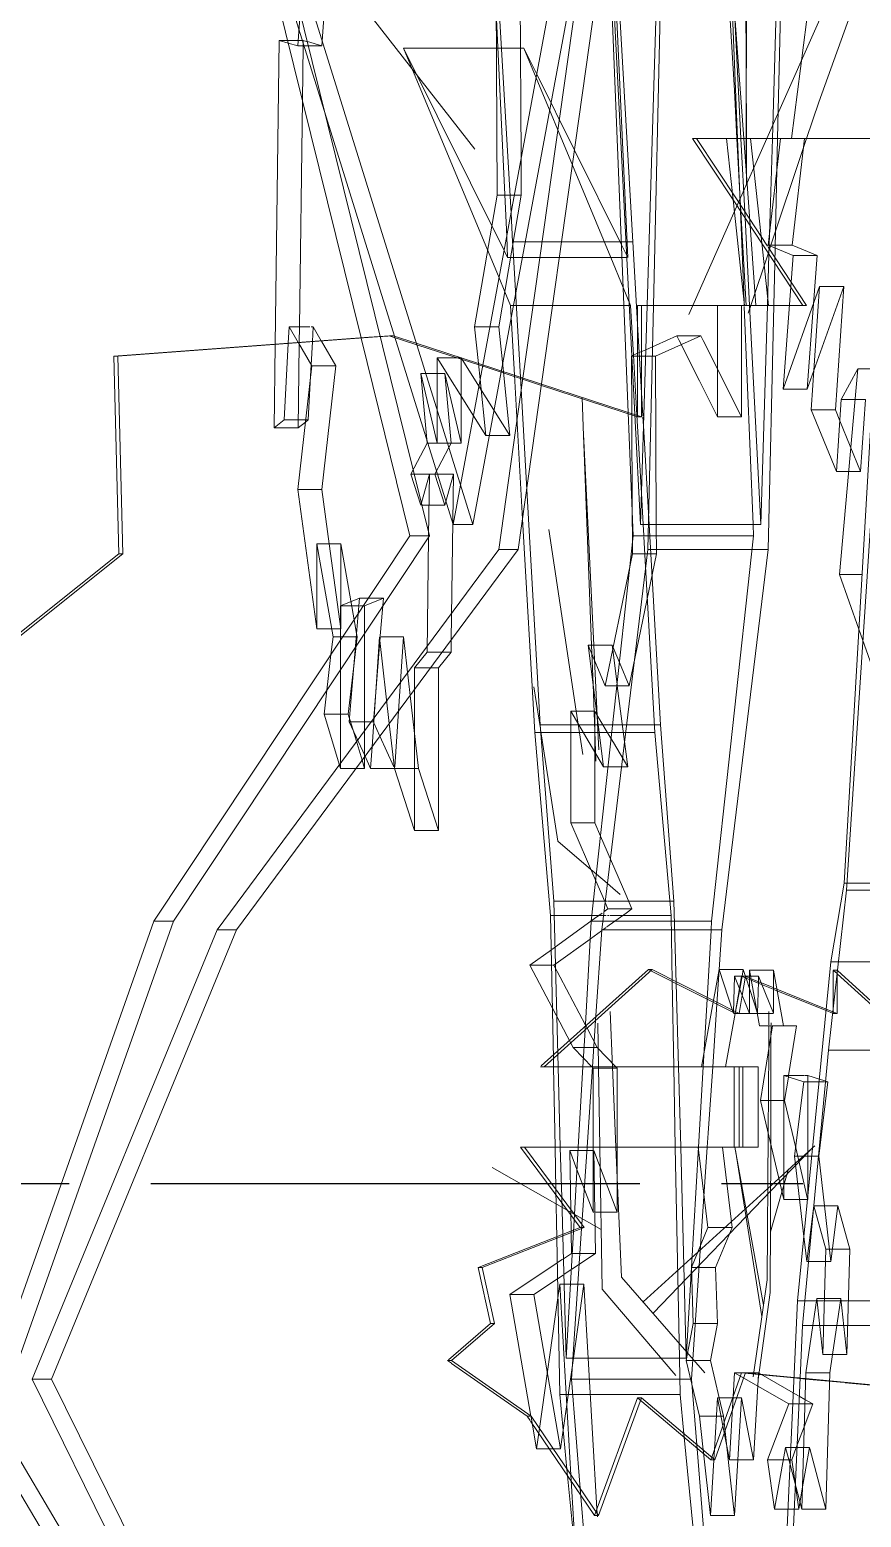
# Model space of a CAD drawing. Header units: millimetres. Extents: x -39027 to 364494, y -35256 to 94895.
# Drawn here: x 329174 to 329984, y 33604 to 35051 of the extents above; entities that cross this region are included whole.
import ezdxf

# ---------------------------------------------------------------- set-up
doc = ezdxf.new("R2010")
doc.units = ezdxf.units.MM
doc.header["$LTSCALE"] = 25
doc.linetypes.add('CENTER2', pattern=[28.575, 19.05, -3.175, 3.175, -3.175])
doc.layers.add('Grid-18', color=6, linetype='CENTER2')
doc.layers.add('L-PLNT', color=71, linetype='Continuous', lineweight=5)

# ---------------------------------------------------------------- blocks, each defined once
blk = doc.blocks.new('PLANTING_Coloured tree scaleable - 6 Meters-971505-RAMP SECTION')
at = {"layer": 'L-PLNT'}
for p, q in [((12436.1, 59014.3), (12237.3, 57941.2)), ((12281.5, 57917), (12436.1, 59014.3)), ((12247, 58096.4), (12392.5, 58881.6)), ((12396.6, 58868.6), (12286, 58083.7)), ((12427.4, 58831), (12406.9, 58154.4)), ((12413.1, 58154.4), (12428.8, 58831.2)), ((12528.9, 58317), (12543.6, 58801)), ((12545.2, 58801), (12534, 58317)), ((12715.4, 58748.4), (12523.6, 58317)), ((12716.8, 58746.9), (12574, 58352.3)), ((12502, 58681.8), (12503.6, 58317)), ((12503.8, 58681.8), (12503.5, 58317)), ((12261, 58261.6), (12258.6, 58661.1)), ((12282, 58661.1), (12284.2, 58297.2)), ((12128.4, 58122.8), (12002.2, 58633.5)), ((12002.2, 58633.5), (12161.1, 58124.5)), ((12237.3, 57941.2), (12021.2, 58633.5)), ((12021.2, 58633.5), (12194.9, 57930.3)), ((12494.9, 58317), (12482.1, 58633.5)), ((12482.1, 58633.5), (12498.3, 58317)), ((12481.6, 58583.3), (12501, 58317)), ((12388.3, 58201), (12371.8, 58557.6)), ((12372.8, 58564.9), (12393.1, 58216.3)), ((12547.5, 58317), (12578.9, 58563)), ((12239.1, 58306.3), (12049.4, 58549.3)), ((12394.9, 58048.1), (12369.6, 58542.6)), ((12480.8, 58549.5), (12491.9, 58363.6)), ((12368.9, 58537.2), (12388.6, 58050.2)), ((12256.1, 58525.4), (12270.2, 58221.5)), ((12274.4, 58244.1), (12258, 58525.4)), ((12090.4, 58411.6), (12097.2, 58509.2)), ((12071.3, 58473), (12066.7, 58407)), ((12048.5, 58412.3), (12044.7, 58116.7)), ((12057.5, 58409.7), (12048.5, 58412.3)), ((12048.5, 58412.3), (12056.8, 58412.3)), ((12056.8, 58412.3), (12067.1, 58412.3)), ((12067.1, 58412.3), (12072, 58412.3)), ((12071.9, 58407), (12072, 58412.3)), ((12072, 58412.3), (12075.3, 58411.3)), ((12076.1, 58411.1), (12090.1, 58407)), ((12090.1, 58407), (12090.4, 58411.6)), ((12066.7, 58407), (12057.5, 58409.7)), ((12066.7, 58407), (12090.1, 58407)), ((12071.2, 58354.1), (12071.9, 58407)), ((12267.7, 58207.9), (12169.7, 58404.8)), ((12169.7, 58404.8), (12262.7, 58181.1)), ((12169.7, 58404.8), (12261.7, 58404.8)), ((12261.7, 58404.8), (12283.6, 58404.8)), ((12283.6, 58404.8), (12286.8, 58404.8)), ((12298.8, 58376), (12286.8, 58404.8)), ((12286.8, 58404.8), (12299.5, 58379.4)), ((12334.2, 58290.9), (12298.8, 58376)), ((12299.5, 58379.4), (12336.2, 58305.5)), ((12068.4, 58133.4), (12071.2, 58354.1)), ((12491.9, 58363.6), (12494.4, 58317)), ((12574, 58352.3), (12562.2, 58317)), ((12490.7, 58257.1), (12451.2, 58317)), ((12451.2, 58317), (12490.7, 58317)), ((12455, 58317), (12451.2, 58317)), ((12494.5, 58317), (12455, 58317)), ((12455, 58317), (12494.5, 58257.1)), ((12494.5, 58317), (12484.2, 58317)), ((12484.2, 58317), (12490.7, 58257.1)), ((12484.2, 58317), (12507.6, 58317)), ((12490.7, 58317), (12560.3, 58317)), ((12494.4, 58317), (12498.3, 58245.5)), ((12536.9, 58317), (12494.5, 58317)), ((12560.3, 58317), (12494.5, 58317)), ((12497.8, 58246.3), (12494.9, 58317)), ((12523.6, 58317), (12495.2, 58253.1)), ((12498.3, 58317), (12502.3, 58239.5)), ((12501, 58317), (12506.2, 58245.7)), ((12503.5, 58317), (12503.5, 58282.7)), ((12503.6, 58317), (12503.8, 58272.4)), ((12517.9, 58221.5), (12507.6, 58317)), ((12507.6, 58317), (12517.9, 58317)), ((12517.9, 58317), (12560.3, 58317)), ((12524.7, 58213), (12536.9, 58317)), ((12525.8, 58213), (12528.9, 58317)), ((12534, 58317), (12531.2, 58195.6)), ((12536.9, 58317), (12560.3, 58317)), ((12560.3, 58317), (12548.1, 58213)), ((12562.2, 58317), (12559.3, 58308.1)), ((12560.3, 58317), (12627.8, 58317)), ((12627.8, 58317), (12560.3, 58317)), ((12284.2, 58297.2), (12284.4, 58261.6)), ((12336.2, 58305.5), (12382, 58213.5)), ((12559.3, 58308.1), (12527.5, 58213)), ((12371.6, 58201), (12334.2, 58290.9)), ((12239, 58133.4), (12261, 58261.6)), ((12261, 58261.6), (12277.6, 58261.6)), ((12284.4, 58261.6), (12262.5, 58133.4)), ((12277.6, 58261.6), (12284.4, 58261.6)), ((12490.7, 58257.1), (12501.8, 58154.4)), ((12558.4, 58154.4), (12490.7, 58257.1)), ((12495.2, 58253.1), (12492.6, 58247.3)), ((12494.5, 58257.1), (12524.3, 58211.9)), ((12276, 58216.3), (12274.4, 58244.1)), ((12492.6, 58247.3), (12451.3, 58154.4)), ((12501.4, 58158.2), (12497.8, 58246.3)), ((12498.3, 58245.5), (12503.3, 58154.4)), ((12502.3, 58239.5), (12506.6, 58154.4)), ((12506.2, 58245.7), (12512.9, 58154.4)), ((12271.1, 58201), (12267.7, 58207.9)), ((12270.2, 58221.5), (12271.1, 58201)), ((12276.2, 58213.3), (12276, 58216.3)), ((12283.5, 58084.5), (12276.2, 58213.3)), ((12276.7, 58216.3), (12323.7, 58216.3)), ((12323.7, 58216.3), (12381.9, 58216.3)), ((12381.9, 58216.3), (12393.1, 58216.3)), ((12382, 58213.5), (12388.3, 58201)), ((12393.1, 58216.3), (12397.7, 58136.2)), ((12525.2, 58154.4), (12517.9, 58221.5)), ((12549, 58202.9), (12524.7, 58213)), ((12524.7, 58213), (12548.1, 58213)), ((12524.9, 58211), (12562.2, 58154.4)), ((12525.5, 58204.8), (12525.8, 58212.5)), ((12527.1, 58211.9), (12525.5, 58207.1)), ((12548.1, 58213), (12572.4, 58202.9)), ((12271.1, 58201), (12274, 58201)), ((12274, 58201), (12321.5, 58201)), ((12321.5, 58201), (12382.5, 58201)), ((12383.7, 58171.8), (12371.6, 58201)), ((12382.5, 58201), (12387.1, 58201)), ((12525.3, 58206.6), (12507.9, 58154.4)), ((12524, 58154.4), (12525.5, 58204.2)), ((12531.2, 58195.6), (12530.3, 58154.4)), ((12539.3, 58072.8), (12549, 58202.9)), ((12549, 58202.9), (12572.4, 58202.9)), ((12572.4, 58202.9), (12568.9, 58156)), ((12262.7, 58181.1), (12268.3, 58167.6)), ((12268.3, 58167.6), (12273.8, 58154.4)), ((12390.9, 58154.4), (12383.7, 58171.8)), ((12574.9, 58172.9), (12539.3, 58072.8)), ((12562.7, 58072.8), (12598.4, 58172.9)), ((12566.8, 58052.8), (12574.9, 58172.9)), ((12574.9, 58172.9), (12598.4, 58172.9)), ((12598.4, 58172.9), (12590.3, 58052.8)), ((12273.8, 58154.4), (12277.7, 58086.4)), ((12273.8, 58154.4), (12315, 58154.4)), ((12315, 58154.4), (12384.4, 58154.4)), ((12384.4, 58154.4), (12390.9, 58154.4)), ((12393.7, 58106), (12390.9, 58154.4)), ((12397.7, 58047.2), (12397.7, 58154.4)), ((12397.7, 58154.4), (12490.7, 58154.4)), ((12401.5, 58154.4), (12397.7, 58154.4)), ((12406.9, 58154.4), (12400.4, 57941.2)), ((12494.5, 58154.4), (12401.5, 58154.4)), ((12401.5, 58154.4), (12401.5, 58046)), ((12407.7, 57917), (12413.1, 58154.4)), ((12451.3, 58154.4), (12447.4, 58145.7)), ((12494.5, 58154.4), (12475.4, 58154.4)), ((12475.4, 58154.4), (12475.4, 58046)), ((12475.4, 58154.4), (12498.8, 58154.4)), ((12490.7, 58154.4), (12558.4, 58154.4)), ((12501.8, 58154.4), (12494.5, 58154.4)), ((12562.2, 58154.4), (12494.5, 58154.4)), ((12498.8, 58046), (12498.8, 58154.4)), ((12498.8, 58154.4), (12517.9, 58154.4)), ((12501.5, 58154.4), (12501.4, 58158.2)), ((12510.1, 57941.2), (12501.5, 58153.5)), ((12501.8, 58154.4), (12525.2, 58154.4)), ((12507.9, 58154.4), (12505.3, 58146.7)), ((12506.6, 58154.4), (12517.5, 57941.2)), ((12517.5, 57941.2), (12524, 58154.4)), ((12517.9, 58154.4), (12525.2, 58154.4)), ((12530.3, 58154.4), (12524.8, 57917)), ((12562.2, 58154.4), (12558.4, 58154.4)), ((12568.9, 58156), (12562.7, 58072.8)), ((12397.7, 58136.2), (12399.3, 58108.5)), ((11887.7, 58105.1), (12135.8, 58123.4)), ((12139.6, 58123.4), (11891.5, 58105.1)), ((12057.5, 58117.6), (12058.3, 58133.4)), ((12058.3, 58133.4), (12067.1, 58118.3)), ((12058.3, 58133.4), (12078.6, 58133.4)), ((12068.2, 58118.4), (12068.4, 58133.4)), ((12079.7, 58133.4), (12081.7, 58133.4)), ((12081.7, 58133.4), (12081, 58119.4)), ((12089.6, 58120), (12081.7, 58133.4)), ((12162.9, 57983), (12128.4, 58122.6)), ((12135.8, 58123.4), (12156, 58124.9)), ((12159.8, 58124.9), (12139.6, 58123.4)), ((12159.8, 58124.9), (12156, 58124.9)), ((12156.7, 58124.6), (12182.6, 58116.2)), ((12182.2, 58117.6), (12159.8, 58124.9)), ((12161.1, 58124.5), (12218.2, 57941.2)), ((12242.7, 58097.8), (12239, 58133.4)), ((12239, 58133.4), (12253.9, 58133.4)), ((12253.9, 58133.4), (12262.5, 58133.4)), ((12262.5, 58133.4), (12267, 58089.9)), ((12435.8, 58124.9), (12405.6, 58111.3)), ((12415.2, 58105.1), (12459.2, 58124.9)), ((12438.1, 58120.3), (12435.8, 58124.9)), ((12435.8, 58124.9), (12459.2, 58124.9)), ((12459.2, 58124.9), (12461.5, 58120.3)), ((12630, 58128.4), (12598.9, 57592)), ((12044.7, 58116.4), (12043.7, 58035.4)), ((12053.4, 58043), (12057.4, 58117.3)), ((12067.1, 58035.4), (12068.1, 58116.6)), ((12067.3, 58118.1), (12080.3, 58095.7)), ((12068.1, 58116.6), (12068.2, 58118.1)), ((12081, 58119.1), (12079.8, 58096.7)), ((12103.7, 58095.7), (12089.7, 58119.7)), ((12257.8, 58092.9), (12182.2, 58117.6)), ((12182.6, 58116.2), (12254, 58092.9)), ((12397.7, 58107.8), (12392, 58105.2)), ((12405.6, 58111.3), (12397.7, 58107.8)), ((12399.3, 58108.5), (12402.8, 58046.9)), ((12457.9, 58080.9), (12438.1, 58120.3)), ((12461.5, 58120.3), (12475.4, 58092.6)), ((12601.1, 57585.5), (12635.8, 58112.6)), ((11892.6, 57912.6), (11887.7, 58105.1)), ((11891.5, 58105.1), (11887.7, 58105.1)), ((11891.5, 58105.1), (11896.4, 57912.6)), ((12080.3, 58095.7), (12066.9, 57975.1)), ((12079.8, 58096.7), (12079.1, 58085.4)), ((12080.3, 58095.7), (12103.7, 58095.7)), ((12090.3, 57975.1), (12103.7, 58095.7)), ((12202.4, 58052.9), (12202.4, 58103.3)), ((12202.4, 58103.3), (12237.9, 58047.1)), ((12202.4, 58103.3), (12225.8, 58103.3)), ((12225.3, 57979.4), (12247, 58096.4)), ((12243.2, 58075.8), (12225.8, 58103.3)), ((12225.8, 58103.3), (12225.8, 58066.2)), ((12244.4, 58082.2), (12242.7, 58097.8)), ((12254, 58092.9), (12304, 58076.6)), ((12304.2, 58077.8), (12257.8, 58092.9)), ((12391.8, 58105.1), (12392, 58049.1)), ((12392, 58105.1), (12397.7, 58105.1)), ((12397, 58047.5), (12393.7, 58106)), ((12397.7, 58105.1), (12405.4, 58105.1)), ((12405.4, 58105.1), (12415.2, 58105.1)), ((12415.9, 57941.2), (12415.2, 58105.1)), ((12475.4, 58092.6), (12481.7, 58080.1)), ((12594.4, 57892.6), (12612.2, 58092.8)), ((12612.2, 58092.8), (12596, 58062.8)), ((12612.2, 58092.8), (12627.9, 58092.8)), ((12079.1, 58085.4), (12076.9, 58043)), ((12192.6, 58020.4), (12186.5, 58088.2)), ((12186.5, 58088.2), (12202.4, 58020.4)), ((12186.5, 58088.2), (12191.4, 58088.2)), ((12191.4, 58088.2), (12210, 58088.2)), ((12225.8, 58020.4), (12210, 58088.2)), ((12210, 58088.2), (12216.1, 58020.4)), ((12250, 58027.9), (12244.4, 58082.2)), ((12286, 58083.7), (12262.5, 57917)), ((12267, 58089.9), (12273.4, 58027.9)), ((12277.7, 58086.4), (12285.7, 57946.4)), ((12289.7, 57975.3), (12283.5, 58084.5)), ((12401.5, 58046), (12304.2, 58077.8)), ((12475.4, 58046), (12457.9, 58080.9)), ((12481.7, 58080.1), (12498.8, 58046)), ((12225.8, 58066.2), (12225.8, 58020.4)), ((12273.4, 58027.9), (12243.2, 58075.8)), ((12304, 58076.6), (12397.7, 58046)), ((12343.7, 58064.8), (12344.8, 58036.7)), ((12539.3, 58072.8), (12562.7, 58072.8)), ((12596, 58062.8), (12591.2, 57992.7)), ((12596, 58062.8), (12619.5, 58062.8)), ((12614.6, 57992.7), (12619.5, 58062.8)), ((12202.4, 58020.4), (12202.4, 58052.9)), ((12388.6, 58050.2), (12393.5, 57930.3)), ((12392, 58049.1), (12392.4, 57955.8)), ((12591.2, 57992.7), (12566.8, 58052.8)), ((12566.8, 58052.8), (12590.3, 58052.8)), ((12590.3, 58052.8), (12594.6, 58042.1)), ((12043.7, 58035.4), (12053.4, 58043)), ((12043.7, 58035.4), (12067.1, 58035.4)), ((12053.4, 58043), (12074.4, 58043)), ((12074.2, 58040.9), (12067.1, 58035.4)), ((12076.9, 58043), (12074.2, 58040.9)), ((12074.4, 58043), (12076.9, 58043)), ((12237.9, 58047.1), (12250, 58027.9)), ((12344.8, 58036.7), (12352.8, 57823.8)), ((12400.4, 57941.2), (12394.9, 58048.1)), ((12401.3, 57971.7), (12397, 58047.5)), ((12397.7, 58046), (12397.7, 58047.2)), ((12401.5, 58046), (12397.7, 58046)), ((12402.8, 58046.1), (12403.3, 58037.2)), ((12403.3, 58037.2), (12408.8, 57941.2)), ((12475.4, 58046), (12498.8, 58046)), ((12594.6, 58042.1), (12614.6, 57992.7)), ((12176.8, 57990.2), (12192.6, 58020.4)), ((12192.6, 58020.4), (12202.4, 58020.4)), ((12202.4, 58020.4), (12212.5, 58020.4)), ((12202.4, 58020.4), (12212.5, 58020.4)), ((12212.5, 58020.4), (12225.8, 58020.4)), ((12212.5, 58020.4), (12216.1, 58020.4)), ((12216.1, 58020.4), (12213.8, 58016.2)), ((12250, 58027.9), (12273.4, 58027.9)), ((12345.1, 58029.1), (12354.9, 57823.8)), ((12213.8, 58016.2), (12200.2, 57990.2)), ((12591.2, 57992.7), (12614.6, 57992.7)), ((12175.9, 57930.3), (12163, 57982.7)), ((12186.5, 57960.1), (12176.8, 57990.2)), ((12176.8, 57990.2), (12195.1, 57990.2)), ((12195.1, 57990.2), (12186.5, 57960.1)), ((12194.2, 57930.3), (12195.1, 57990.2)), ((12195.1, 57990.2), (12200.2, 57990.2)), ((12195.1, 57990.2), (12218.5, 57990.2)), ((12200.2, 57990.2), (12210, 57960.1)), ((12210, 57960.1), (12218.5, 57990.2)), ((12218.5, 57990.2), (12216.2, 57828.9)), ((12218.2, 57941.2), (12225.3, 57979.4)), ((12066.9, 57975.1), (12085.2, 57839.5)), ((12066.9, 57975.1), (12090.3, 57975.1)), ((12097.4, 57922.4), (12090.3, 57975.1)), ((12302.8, 57746.2), (12289.7, 57975.3)), ((12403.1, 57941.2), (12401.3, 57971.7)), ((12187.6, 57960.1), (12210, 57960.1)), ((12392.4, 57955.8), (12392.6, 57922.2)), ((12229.7, 57941.2), (12218.2, 57941.2)), ((12237.3, 57941.2), (12229.7, 57941.2)), ((12285.7, 57946.4), (12297.5, 57738.9)), ((12338, 57759.6), (12311.1, 57936.4)), ((12400.4, 57941.2), (12447.3, 57941.2)), ((12403.7, 57930.5), (12403.1, 57941.2)), ((12408.8, 57941.2), (12419.9, 57746.2)), ((12416, 57912.6), (12415.9, 57941.2)), ((12447.3, 57941.2), (12517.5, 57941.2)), ((12510.6, 57930.3), (12510.1, 57941.2)), ((11926.7, 57555.3), (12175.9, 57930.3)), ((12194.9, 57930.3), (11945.7, 57555.3)), ((12085.2, 57839.5), (12085.2, 57922.4)), ((12085.2, 57922.4), (12101.1, 57831.9)), ((12085.2, 57922.4), (12108.6, 57922.4)), ((12108.6, 57839.5), (12097.4, 57922.4)), ((12121.6, 57848.5), (12108.6, 57922.4)), ((12108.6, 57922.4), (12108.6, 57862.2)), ((12187.3, 57930.3), (12175.9, 57930.3)), ((12194.9, 57930.3), (12187.3, 57930.3)), ((12192.6, 57816.9), (12194.2, 57928.9)), ((12393.5, 57930.3), (12352.6, 57555.3)), ((12392.6, 57922.2), (12392.6, 57912.6)), ((12393.5, 57930.3), (12403.7, 57930.3)), ((12403.7, 57930.3), (12440.3, 57930.3)), ((12414.6, 57738.9), (12403.8, 57929.2)), ((12440.3, 57930.3), (12510.6, 57930.3)), ((12469.7, 57555.3), (12510.6, 57930.3)), ((11732.8, 57785.3), (11892.6, 57912.6)), ((11896.4, 57912.6), (11735.4, 57784.3)), ((11896.4, 57912.6), (11892.6, 57912.6)), ((12262.5, 57917), (11988.1, 57546.7)), ((12007.1, 57546.7), (12281.5, 57917)), ((12273.9, 57917), (12262.5, 57917)), ((12281.5, 57917), (12273.9, 57917)), ((12362.7, 57546.8), (12407.7, 57917)), ((12389.6, 57784.3), (12416, 57912.6)), ((12392.6, 57912.6), (12390.3, 57901.5)), ((12392.6, 57912.6), (12416, 57912.6)), ((12407.7, 57917), (12454.5, 57917)), ((12454.5, 57917), (12524.8, 57917)), ((12524.8, 57917), (12479.8, 57546.7)), ((12390.3, 57901.5), (12366.2, 57784.3)), ((12613.2, 57839.3), (12594.4, 57892.6)), ((12594.4, 57892.6), (12616.3, 57892.6)), ((12108.4, 57862.1), (12126.7, 57869.6)), ((12108.4, 57828.7), (12108.4, 57862.1)), ((12108.4, 57862.1), (12126.1, 57862.1)), ((12108.6, 57862.1), (12108.6, 57839.5)), ((12126.7, 57869.6), (12125.5, 57854.4)), ((12126.7, 57869.6), (12135.6, 57869.6)), ((12127.2, 57862.1), (12130.6, 57862.1)), ((12130.6, 57862.1), (12131.8, 57862.1)), ((12150.1, 57869.6), (12131.8, 57862.1)), ((12131.8, 57862.1), (12131.8, 57716.6)), ((12135.6, 57869.6), (12150.1, 57869.6)), ((12147.1, 57832.7), (12150.1, 57869.6)), ((12125.5, 57854.4), (12116.9, 57749)), ((12123.9, 57835.2), (12121.6, 57848.5)), ((12085.2, 57839.5), (12099.7, 57839.5)), ((12101.1, 57831.9), (12099.1, 57814.8)), ((12099.7, 57839.5), (12108.4, 57839.5)), ((12101.1, 57831.9), (12110.5, 57831.9)), ((12110.5, 57831.9), (12123.6, 57831.9)), ((12121.6, 57806.2), (12124.5, 57831.9)), ((12124.5, 57831.9), (12123.9, 57835.2)), ((12139.1, 57724.8), (12146.2, 57831.9)), ((12146.7, 57831.9), (12169.7, 57831.9)), ((12146.7, 57827.7), (12147, 57831.2)), ((12169.7, 57831.9), (12164.8, 57759.5)), ((12176.2, 57774.9), (12169.7, 57831.9)), ((12633.3, 57782.5), (12613.2, 57839.3)), ((12108.4, 57703.8), (12108.4, 57828.7)), ((12140.4, 57749), (12146.7, 57827.7)), ((12146.3, 57831.1), (12155.9, 57747.5)), ((12180.4, 57801.8), (12192.6, 57816.9)), ((12192.6, 57816.9), (12207.3, 57816.9)), ((12216.1, 57816.9), (12203.8, 57801.8)), ((12207.3, 57816.9), (12216.1, 57816.9)), ((12216.2, 57828.9), (12216.1, 57816.9)), ((12366.2, 57784.3), (12349.4, 57823.8)), ((12349.4, 57823.8), (12364.6, 57705.3)), ((12349.4, 57823.8), (12372.8, 57823.8)), ((12352.8, 57823.8), (12354.3, 57785.9)), ((12354.9, 57823.8), (12358.2, 57755)), ((12373.4, 57819.3), (12372.8, 57823.8)), ((12372.8, 57823.8), (12373.9, 57821.4)), ((12377.7, 57785.8), (12373.4, 57819.3)), ((12373.9, 57821.4), (12380, 57806.9)), ((12099.1, 57814.8), (12092.5, 57756.6)), ((12115.9, 57756.6), (12121.6, 57806.2)), ((12380, 57806.9), (12389.6, 57784.3)), ((12180.4, 57780.6), (12180.4, 57801.8)), ((12180.4, 57801.8), (12196.1, 57801.8)), ((12196.1, 57801.8), (12203.8, 57801.8)), ((12203.8, 57801.8), (12203.8, 57643.5)), ((12184.3, 57703.8), (12176.2, 57774.9)), ((12180.4, 57643.5), (12180.4, 57780.6)), ((12303, 57742.6), (12296.7, 57783.2)), ((12354.3, 57785.9), (12356, 57739.7)), ((12366.2, 57784.3), (12377.6, 57784.3)), ((12377.6, 57784.3), (12389.6, 57784.3)), ((12377.9, 57784.3), (12377.7, 57785.8)), ((12388, 57705.3), (12377.9, 57784.3)), ((12164.8, 57759.5), (12161.2, 57705.5)), ((12350.6, 57729), (12332.6, 57759.6)), ((12332.6, 57759.6), (12332.6, 57651)), ((12332.6, 57759.6), (12356.1, 57759.6)), ((12344.3, 57717.5), (12338, 57759.6)), ((12356.1, 57651), (12356.1, 57759.6)), ((12356.1, 57759.6), (12358.1, 57756.1)), ((12092.5, 57756.6), (12108.4, 57703.8)), ((12092.5, 57756.6), (12115.9, 57756.6)), ((12117.2, 57752.3), (12115.9, 57756.6)), ((12116.9, 57749), (12132.3, 57715.6)), ((12116.9, 57749), (12140.4, 57749)), ((12120.6, 57741), (12117.2, 57752.3)), ((12146.7, 57735.1), (12140.7, 57748.3)), ((12155.9, 57747.5), (12160.9, 57703.8)), ((12316, 57574.6), (12302.8, 57746.2)), ((12302.8, 57746.2), (12359.4, 57746.2)), ((12358.1, 57756.1), (12371.9, 57732.6)), ((12358.2, 57755), (12359.2, 57734.3)), ((12359.4, 57746.2), (12373.4, 57746.2)), ((12373.4, 57746.2), (12419.9, 57746.2)), ((12419.9, 57746.2), (12433.1, 57574.6)), ((12129.4, 57711.8), (12120.6, 57741)), ((12160.3, 57705.5), (12146.7, 57735.1)), ((12297.5, 57738.9), (12313, 57560.7)), ((12297.5, 57738.9), (12303.2, 57738.9)), ((12320.1, 57632.9), (12303.2, 57741.6)), ((12303.4, 57738.9), (12344.3, 57738.9)), ((12344.8, 57738.9), (12360.3, 57738.9)), ((12356, 57739.7), (12357.1, 57710.8)), ((12359.2, 57734.3), (12359.8, 57722)), ((12360.3, 57738.9), (12368.2, 57738.9)), ((12369.2, 57738.9), (12372.6, 57738.9)), ((12371.9, 57732.6), (12374.1, 57729)), ((12372.6, 57738.9), (12414.6, 57738.9)), ((12430.2, 57560.7), (12414.6, 57738.9)), ((12131.8, 57716.6), (12131.8, 57715)), ((12132.3, 57715.6), (12137.7, 57703.8)), ((12137.7, 57703.8), (12139.1, 57724.8)), ((12364.6, 57705.3), (12350.6, 57729)), ((12374.1, 57729), (12388, 57705.3)), ((12108.4, 57703.8), (12123.5, 57703.8)), ((12123.5, 57703.8), (12131.8, 57703.8)), ((12131.8, 57703.8), (12129.4, 57711.8)), ((12131.8, 57715), (12131.8, 57703.8)), ((12137.7, 57703.8), (12160.9, 57703.8)), ((12160.9, 57703.8), (12180.4, 57643.5)), ((12160.9, 57703.8), (12184.3, 57703.8)), ((12203.8, 57643.5), (12184.3, 57703.8)), ((12364.6, 57705.3), (12368.9, 57705.3)), ((12368.9, 57705.3), (12388, 57705.3)), ((12180.4, 57643.5), (12203.8, 57643.5)), ((12332.6, 57651), (12356.9, 57594.5)), ((12332.6, 57651), (12356.1, 57651)), ((12361.6, 57638), (12356.1, 57651)), ((12352.1, 57605.6), (12320.1, 57632.9)), ((12386.1, 57581), (12361.6, 57638)), ((12357.6, 57600.9), (12352.1, 57605.6)), ((12367.9, 57592.1), (12357.6, 57600.9)), ((12356.9, 57594.5), (12362.7, 57581)), ((12373.6, 57587.3), (12368.2, 57591.9)), ((12380.7, 57581.2), (12373.6, 57587.3)), ((12583.5, 57429.5), (12601.1, 57585.5)), ((12598.9, 57592), (12585.9, 57515.5)), ((12598.9, 57592), (12645.8, 57592)), ((12601.1, 57585.5), (12647.9, 57585.5)), ((12320, 57425.4), (12316, 57574.6)), ((12316, 57574.6), (12354.7, 57574.6)), ((12354.7, 57574.6), (12364.9, 57574.6)), ((12362.7, 57581), (12368.6, 57567.1)), ((12366.1, 57574.6), (12368.4, 57574.6)), ((12369.1, 57574.6), (12433.1, 57574.6)), ((12392, 57567.1), (12386.1, 57581)), ((12433.1, 57574.6), (12435.3, 57494.4)), ((12313, 57560.7), (12315.7, 57421.5)), ((12313, 57560.7), (12353.2, 57560.7)), ((12363.1, 57563.1), (12352.6, 57555.5)), ((12353.2, 57560.7), (12359.9, 57560.7)), ((12359.9, 57560.7), (12363.8, 57560.7)), ((12364.4, 57560.7), (12367, 57560.7)), ((12368.6, 57567.1), (12364.8, 57564.3)), ((12367.8, 57549.5), (12386.6, 57563.1)), ((12368.3, 57560.7), (12370.1, 57560.7)), ((12368.6, 57567.1), (12392, 57567.1)), ((12371, 57560.7), (12430.2, 57560.7)), ((12386.6, 57563.1), (12392, 57567.1)), ((12431.4, 57496.4), (12430.2, 57560.7)), ((11789.5, 57166.5), (11926.7, 57555.3)), ((11945.7, 57555.3), (11795.5, 57129.8)), ((11988.1, 57546.7), (11808.1, 57109.6)), ((11827.1, 57109.6), (12007.1, 57546.7)), ((11938.1, 57555.3), (11926.7, 57555.3)), ((11945.7, 57555.3), (11938.1, 57555.3)), ((11999.5, 57546.7), (11988.1, 57546.7)), ((12007.1, 57546.7), (11999.5, 57546.7)), ((12352.1, 57555.1), (12314.2, 57527.7)), ((12352.6, 57554.7), (12346.5, 57449.2)), ((12351.8, 57538), (12362.6, 57545.8)), ((12352.6, 57555.3), (12363.4, 57555.3)), ((12356.7, 57458.4), (12362.7, 57546.7)), ((12362.8, 57546.7), (12409.5, 57546.7)), ((12363.7, 57555.3), (12399.4, 57555.3)), ((12363.9, 57546.7), (12367, 57548.9)), ((12399.4, 57555.3), (12469.7, 57555.3)), ((12409.5, 57546.7), (12479.8, 57546.7)), ((12465.3, 57479.2), (12469.2, 57546.2)), ((12469.2, 57546.7), (12469.7, 57555.3)), ((12479.8, 57546.7), (12474.9, 57474.3)), ((12313.7, 57527.3), (12292.8, 57512.2)), ((12316.2, 57512.2), (12351.6, 57537.8)), ((12585.9, 57515.5), (12553.4, 57185.6)), ((12585.9, 57515.5), (12632.7, 57515.5)), ((12292.8, 57512.2), (12314.8, 57470.4)), ((12292.8, 57512.2), (12314, 57512.2)), ((12408.2, 57508.1), (12303.9, 57414.3)), ((12306.8, 57413.5), (12412, 57508.1)), ((12314.7, 57512.2), (12316.2, 57512.2)), ((12346.8, 57454.1), (12316.2, 57512.2)), ((12410.6, 57506.9), (12408.2, 57508.1)), ((12412, 57508.1), (12408.2, 57508.1)), ((12491, 57466.2), (12410.6, 57506.9)), ((12412, 57508.1), (12496.6, 57465.3)), ((12471.3, 57476.2), (12477.1, 57508.1)), ((12477.1, 57508.1), (12490.7, 57466.4)), ((12477.1, 57508.1), (12500.6, 57508.1)), ((12491, 57466.2), (12492, 57501.5)), ((12492, 57501.5), (12494.5, 57495.3)), ((12492, 57501.5), (12500.1, 57501.5)), ((12498.8, 57501.5), (12496.8, 57489.5)), ((12499.4, 57501.5), (12497.1, 57488.9)), ((12502.4, 57500), (12498.8, 57501.5)), ((12500.1, 57501.5), (12498.8, 57501.5)), ((12500.6, 57508.1), (12499.4, 57501.7)), ((12499.5, 57482.9), (12502.6, 57501.5)), ((12500.1, 57501.5), (12502.6, 57501.5)), ((12502.6, 57501.5), (12500.1, 57501.5)), ((12502.4, 57502.4), (12500.6, 57508.1)), ((12508.4, 57497.6), (12502.4, 57500)), ((12502.6, 57501.5), (12506.7, 57501.5)), ((12502.6, 57501.5), (12508.1, 57499.2)), ((12503.3, 57499.6), (12502.7, 57501.4)), ((12514, 57466.6), (12503.3, 57499.6)), ((12506.7, 57465.3), (12506.7, 57507.5)), ((12506.7, 57507.5), (12516.4, 57453.2)), ((12506.7, 57507.5), (12530, 57507.5)), ((12507.7, 57501.5), (12515.4, 57501.5)), ((12508.1, 57499.2), (12529.7, 57490.5)), ((12515.4, 57501.5), (12515.3, 57496.3)), ((12517.9, 57495.2), (12515.4, 57501.5)), ((12539.8, 57453.2), (12530.1, 57507.5)), ((12530.1, 57507.5), (12530.1, 57465.3)), ((12592, 57507.5), (12588.2, 57507.5)), ((12588.2, 57507.2), (12588.2, 57465.3)), ((12591.9, 57504.1), (12588.4, 57507.3)), ((12592, 57465.3), (12592, 57507.5)), ((12647.8, 57453.2), (12592, 57504)), ((12592.3, 57507.2), (12651.6, 57453.2)), ((12432.9, 57413.5), (12431.4, 57496.4)), ((12435.3, 57494.4), (12437.4, 57413.5)), ((12496.8, 57489.5), (12492.8, 57465.3)), ((12497.1, 57488.9), (12492.8, 57465.3)), ((12494.5, 57495.3), (12506.7, 57465.3)), ((12515.2, 57494.8), (12508.4, 57497.6)), ((12515.3, 57496.3), (12514.4, 57465.3)), ((12529.7, 57488.9), (12515.2, 57494.8)), ((12529.9, 57465.7), (12517.9, 57495.2)), ((12530.1, 57490.3), (12581.4, 57469.6)), ((12581.2, 57468.1), (12530.1, 57488.8)), ((12314.8, 57470.4), (12332.5, 57436.6)), ((12459.9, 57413.5), (12471.3, 57476.2)), ((12461.5, 57413.5), (12465.3, 57479.2)), ((12474.9, 57474.3), (12470.8, 57413.5)), ((12496.6, 57465.3), (12499.5, 57482.9)), ((12581.4, 57469.6), (12592, 57465.3)), ((12353.7, 57413.5), (12356.7, 57458.4)), ((12358.8, 57456), (12359.5, 57413.5)), ((12373.2, 57413.5), (12370.9, 57467.1)), ((12492.8, 57465.3), (12483.3, 57413.5)), ((12492.8, 57465.3), (12491, 57466.2)), ((12491, 57465.3), (12493.2, 57465.3)), ((12496.6, 57465.3), (12492.8, 57465.3)), ((12493.2, 57465.3), (12496.6, 57465.3)), ((12496.6, 57465.3), (12506.7, 57465.3)), ((12506.7, 57465.3), (12514.2, 57465.3)), ((12506.7, 57465.3), (12514.2, 57465.3)), ((12514.4, 57465.3), (12514, 57466.6)), ((12514.2, 57465.3), (12529.3, 57465.3)), ((12525.5, 57454.4), (12525.6, 57467.4)), ((12527.6, 57456.3), (12527.6, 57454.4)), ((12587.6, 57465.5), (12581.2, 57468.1)), ((12592, 57465.3), (12588.2, 57465.3)), ((12346.5, 57449.2), (12344.4, 57413.5)), ((12348.1, 57451.6), (12346.8, 57454.1)), ((12358.3, 57432.1), (12348.4, 57450.9)), ((12516.4, 57453.2), (12529.1, 57453.2)), ((12516.4, 57453.2), (12539.8, 57453.2)), ((12529.1, 57453.2), (12517.4, 57380.8)), ((12525.3, 57429.7), (12525.5, 57453.2)), ((12527.5, 57443.5), (12527.3, 57338.5)), ((12527.6, 57453.2), (12527.5, 57443.5)), ((12529.1, 57453.2), (12552.5, 57453.2)), ((12552.5, 57453.2), (12539.8, 57453.2)), ((12544.7, 57405), (12552.5, 57453.2)), ((12332.5, 57436.6), (12334.9, 57432.1)), ((12334.9, 57432.1), (12344.9, 57421.9)), ((12334.9, 57432.1), (12345.5, 57432.1)), ((12345.5, 57432.1), (12358.3, 57432.1)), ((12376.4, 57413.5), (12358.3, 57432.1)), ((12524.7, 57349.3), (12525.3, 57429.7)), ((12558.3, 57161.8), (12583.5, 57429.5)), ((12583.5, 57429.5), (12630.4, 57429.5)), ((12303, 57413.5), (12490.7, 57413.5)), ((12306.8, 57413.5), (12303, 57413.5)), ((12500.2, 57413.5), (12306.8, 57413.5)), ((12315.7, 57421.5), (12315.8, 57413.5)), ((12315.8, 57413.5), (12317.3, 57335.2)), ((12320.3, 57413.5), (12320, 57425.4)), ((12322.4, 57335.2), (12320.3, 57413.5)), ((12344.4, 57413.5), (12339.9, 57335.2)), ((12344.9, 57421.9), (12353, 57413.5)), ((12348.4, 57335.2), (12353.7, 57413.5)), ((12354.4, 57412.1), (12354.4, 57335.2)), ((12354.4, 57412.1), (12377.8, 57412.1)), ((12359.5, 57413.5), (12360.9, 57335.2)), ((12376.6, 57335.2), (12373.2, 57413.5)), ((12377.8, 57412.1), (12376.4, 57413.5)), ((12377.8, 57335.2), (12377.8, 57412.1)), ((12434.4, 57335.2), (12432.9, 57413.5)), ((12437.4, 57413.5), (12439.6, 57335.2)), ((12457, 57335.2), (12461.5, 57413.5)), ((12491.6, 57413.5), (12459.9, 57413.5)), ((12459.9, 57413.5), (12483.3, 57413.5)), ((12470.8, 57413.5), (12466.4, 57348.9)), ((12483.3, 57413.5), (12500.2, 57413.5)), ((12491.6, 57335.2), (12491.6, 57413.5)), ((12491.6, 57413.5), (12500.2, 57413.5)), ((12491.6, 57413.5), (12496.4, 57413.5)), ((12496.4, 57413.5), (12496.4, 57335.2)), ((12500.2, 57413.5), (12496.4, 57413.5)), ((12500.2, 57413.5), (12515, 57413.5)), ((12500.2, 57413.5), (12515, 57413.5)), ((12500.2, 57335.2), (12500.2, 57413.5)), ((12515, 57413.5), (12515, 57335.2)), ((12539.9, 57284.4), (12539.9, 57405)), ((12539.9, 57405), (12559.4, 57398.9)), ((12539.9, 57405), (12559.8, 57405)), ((12540.8, 57380.8), (12544.5, 57403.5)), ((12544.5, 57403.5), (12544.7, 57405)), ((12559.4, 57398.9), (12550.6, 57326.6)), ((12559.4, 57398.9), (12574.4, 57398.9)), ((12560.6, 57405), (12563.3, 57405)), ((12574.7, 57401.5), (12563.3, 57405)), ((12563.3, 57405), (12563.3, 57286)), ((12574, 57326.6), (12582.8, 57398.9)), ((12574.4, 57398.9), (12579.7, 57398.9)), ((12579.9, 57399.9), (12574.7, 57401.5)), ((12580.6, 57398.9), (12582.8, 57398.9)), ((12582.8, 57398.9), (12580.7, 57399.6)), ((12517.4, 57380.8), (12539.9, 57284.4)), ((12517.4, 57380.8), (12539.9, 57380.8)), ((12551.6, 57334.6), (12540.8, 57380.8)), ((12466.4, 57348.7), (12465.5, 57335.2)), ((12523.7, 57206), (12524.7, 57348.7)), ((12283.7, 57335.2), (12341.7, 57257)), ((12490.7, 57335.2), (12283.7, 57335.2)), ((12283.7, 57335.2), (12287.5, 57335.2)), ((12287.5, 57335.2), (12500.2, 57335.2)), ((12345.5, 57257), (12287.5, 57335.2)), ((12317.3, 57335.2), (12318.1, 57293.9)), ((12323.8, 57286.3), (12322.4, 57335.2)), ((12338.6, 57313.6), (12331.7, 57332)), ((12331.7, 57332), (12332.6, 57274.3)), ((12331.7, 57332), (12339.7, 57332)), ((12339.9, 57335.2), (12336.1, 57269.7)), ((12339.7, 57332), (12354.4, 57332)), ((12343.3, 57259.9), (12348.4, 57335.2)), ((12354.4, 57335.2), (12354.4, 57271.9)), ((12356.1, 57271.9), (12355.1, 57332)), ((12355.1, 57332), (12377.8, 57271.9)), ((12360.9, 57335.2), (12363.2, 57196.9)), ((12382, 57208.8), (12376.6, 57335.2)), ((12377.8, 57271.9), (12377.8, 57335.2)), ((12438.3, 57129.8), (12434.4, 57335.2)), ((12439.6, 57335.2), (12445.1, 57129.8)), ((12450.2, 57218.6), (12457, 57335.2)), ((12465.5, 57335.2), (12450.3, 57109.6)), ((12456.7, 57335.2), (12491.6, 57335.2)), ((12466.2, 57257), (12456.7, 57335.2)), ((12480.2, 57335.2), (12456.7, 57335.2)), ((12480.2, 57335.2), (12489.7, 57257)), ((12500.2, 57335.2), (12480.2, 57335.2)), ((12491.6, 57335.2), (12500.2, 57335.2)), ((12496.4, 57335.2), (12491.6, 57335.2)), ((12520.3, 57181.6), (12492.5, 57335.2)), ((12493, 57332.4), (12518.6, 57170.3)), ((12500.2, 57335.2), (12496.4, 57335.2)), ((12515, 57335.2), (12500.2, 57335.2)), ((12500.2, 57335.2), (12515, 57335.2)), ((12527.3, 57338.5), (12526.9, 57193.9)), ((12550.6, 57326.6), (12559.6, 57248.3)), ((12550.6, 57326.6), (12567.3, 57326.6)), ((12551.4, 57319.6), (12563.3, 57330.4)), ((12563.2, 57284.9), (12551.6, 57334.6)), ((12563.3, 57329.9), (12551.6, 57317.8)), ((12563.3, 57330.4), (12567.9, 57334.5)), ((12567, 57333.7), (12563.3, 57329.9)), ((12567.3, 57326.6), (12573.8, 57326.6)), ((12568.1, 57334.7), (12570.1, 57336.5)), ((12579.6, 57278.3), (12574, 57326.6)), ((12335.8, 57270), (12255.9, 57315.6)), ((12354.4, 57271.9), (12338.6, 57313.6)), ((12535.1, 57304.8), (12551.4, 57319.6)), ((12551.6, 57317.8), (12535.9, 57301.4)), ((12538.2, 57291.5), (12544.7, 57314)), ((12403, 57184.8), (12535.1, 57304.8)), ((12535.9, 57301.4), (12412.7, 57173.6)), ((12318.1, 57293.9), (12319, 57246.6)), ((12324.8, 57248.8), (12323.8, 57286.3)), ((12527, 57252.7), (12538.2, 57291.5)), ((12539.9, 57284.4), (12555.4, 57284.4)), ((12555.4, 57284.4), (12563.1, 57284.4)), ((12563.3, 57286), (12563.3, 57284.4)), ((12332.6, 57274.3), (12333, 57252.1)), ((12336.1, 57269.7), (12335.1, 57252.9)), ((12362.2, 57255), (12335.8, 57270)), ((12354.4, 57271.9), (12377.8, 57271.9)), ((12356.7, 57231.9), (12356.1, 57271)), ((12562.3, 57224), (12569.2, 57278.3)), ((12569.2, 57278.1), (12580.9, 57236.1)), ((12569.3, 57278.3), (12592.6, 57278.3)), ((12585.8, 57224), (12579.6, 57278.3)), ((12592.6, 57278.3), (12585.8, 57224)), ((12604.3, 57236.1), (12592.6, 57278.3)), ((12341.7, 57257), (12243.3, 57218.3)), ((12246.3, 57218), (12345.5, 57257)), ((12335.1, 57252.9), (12328, 57129.8)), ((12333.2, 57109.6), (12343, 57256)), ((12345.5, 57257), (12341.7, 57257)), ((12343, 57256), (12343.3, 57259.9)), ((12450, 57218), (12466.2, 57257)), ((12466.2, 57257), (12489.7, 57257)), ((12489.7, 57257), (12473.4, 57218)), ((12319, 57246.6), (12321.9, 57094.7)), ((12328, 57129.8), (12324.8, 57248.8)), ((12333, 57252.1), (12333.3, 57231.9)), ((12559.6, 57248.3), (12562.3, 57224)), ((12324.6, 57226.1), (12319.4, 57222.7)), ((12333.3, 57231.9), (12325.4, 57226.6)), ((12333.5, 57216.4), (12356.7, 57231.9)), ((12333.9, 57231.9), (12356.7, 57231.9)), ((12562.3, 57224), (12580.6, 57224)), ((12580.9, 57236.1), (12578, 57133.6)), ((12580.6, 57224), (12585.8, 57224)), ((12580.9, 57236.1), (12604.3, 57236.1)), ((12601.4, 57133.6), (12604.3, 57236.1)), ((12242.5, 57218), (12254.5, 57163.7)), ((12246.3, 57218), (12242.5, 57218)), ((12258.3, 57163.7), (12246.3, 57218)), ((12319.4, 57222.7), (12273.3, 57191.9)), ((12319.7, 57207.2), (12325.2, 57210.8)), ((12325.8, 57211.3), (12333, 57216.1)), ((12463.1, 57115.7), (12382, 57208.8)), ((12445.1, 57129.8), (12450.2, 57218)), ((12451.9, 57163.7), (12450, 57218)), ((12450, 57218), (12473.4, 57218)), ((12473.4, 57218), (12475.4, 57163.7)), ((12296.7, 57191.9), (12319.7, 57207.2)), ((12320.1, 57188.7), (12322, 57201.9)), ((12322, 57201.9), (12332.8, 57016.2)), ((12322, 57201.9), (12325.5, 57201.9)), ((12326, 57201.9), (12332.2, 57201.9)), ((12332.2, 57201.9), (12345.4, 57201.9)), ((12345.4, 57201.9), (12335.2, 57129.8)), ((12349.6, 57129.8), (12345.4, 57201.9)), ((12363.2, 57196.9), (12434.8, 57113.1)), ((12510.3, 57111.7), (12523.7, 57206)), ((12273.3, 57191.9), (12293.8, 57073.5)), ((12273.3, 57191.9), (12296.7, 57191.9)), ((12322.7, 57041.7), (12296.7, 57191.9)), ((12302, 57061.4), (12320.1, 57188.7)), ((12526.9, 57193.9), (12515, 57109.1)), ((12553.4, 57185.6), (12529.7, 56665.3)), ((12553.4, 57185.6), (12600.2, 57185.6)), ((12572.1, 57187.9), (12561.4, 57115.5)), ((12578, 57133.6), (12572.1, 57187.9)), ((12572.1, 57187.9), (12579.5, 57187.9)), ((12579.5, 57187.9), (12595.5, 57187.9)), ((12587.5, 57133.6), (12595.5, 57187.9)), ((12595.5, 57187.9), (12601.4, 57133.6)), ((12600.2, 57185.6), (12670.5, 57185.6)), ((12254.5, 57163.7), (12213.6, 57128.3)), ((12216.5, 57127.6), (12258.3, 57163.7)), ((12258.3, 57163.7), (12254.5, 57163.7)), ((12445.1, 57127.6), (12451.9, 57163.7)), ((12451.9, 57163.7), (12475.4, 57163.7)), ((12475.4, 57163.7), (12468.5, 57127.6)), ((12534.1, 56631), (12558.3, 57161.8)), ((12558.3, 57161.8), (12605.1, 57161.8)), ((12605.1, 57161.8), (12675.4, 57161.8)), ((12212.7, 57127.6), (12216.5, 57124.9)), ((12216.5, 57127.6), (12212.7, 57127.6)), ((12294, 57073.3), (12216.5, 57127.6)), ((12216.6, 57124.8), (12290.2, 57073.3)), ((12328, 57129.8), (12334, 57129.8)), ((12335.2, 57129.8), (12328.8, 57084.8)), ((12334.5, 57129.8), (12374.8, 57129.8)), ((12358.1, 56983.3), (12349.6, 57129.8)), ((12374.8, 57129.8), (12445.1, 57129.8)), ((12439, 57094.7), (12438.3, 57129.8)), ((12457.8, 57073.3), (12445.1, 57127.6)), ((12445.1, 57127.6), (12468.5, 57127.6)), ((12468.5, 57127.6), (12477, 57091.4)), ((12578, 57133.6), (12601.4, 57133.6)), ((12584.8, 57115.5), (12587.5, 57133.6)), ((11808.1, 57109.6), (12022.6, 56674.6)), ((11819.5, 57109.6), (11808.1, 57109.6)), ((11827.1, 57109.6), (11819.5, 57109.6)), ((12041.6, 56674.6), (11827.1, 57109.6)), ((12341.8, 57003), (12333.2, 57109.6)), ((12333.2, 57109.6), (12380, 57109.6)), ((12380, 57109.6), (12445, 57109.6)), ((12445.2, 57109.6), (12449.3, 57109.6)), ((12450.3, 57109.6), (12455.4, 57045.7)), ((12492, 57115.5), (12490.7, 57092.5)), ((12490.7, 57092.5), (12498.8, 57115.5)), ((12544.8, 57085.3), (12492, 57115.5)), ((12492, 57115.5), (12500.1, 57115.5)), ((12502.1, 57114.1), (12494.5, 57092.6)), ((12498.8, 57115.5), (12518.7, 57113.6)), ((12500.1, 57115.5), (12498.8, 57115.5)), ((12500.1, 57115.5), (12502.6, 57115.5)), ((12502.6, 57115.5), (12500.1, 57115.5)), ((12502.6, 57115.5), (12502.1, 57114.1)), ((12502.6, 57115.5), (12515.4, 57115.5)), ((12550, 57111.1), (12502.6, 57115.5)), ((12510.5, 57031.1), (12515.3, 57114.3)), ((12515.3, 57114.3), (12515.4, 57115.5)), ((12515.4, 57115.5), (12549.3, 57096.1)), ((12518.7, 57113.6), (12550, 57110.7)), ((12555.3, 57110.6), (12550, 57111.1)), ((12550, 57110.7), (12555.3, 57110.2)), ((12561.2, 57110), (12555.9, 57110.5)), ((12555.9, 57110.1), (12561.2, 57109.6)), ((12561.4, 57115.5), (12557.5, 56982.8)), ((12672.6, 57099.6), (12561.2, 57110)), ((12561.2, 57109.6), (12598.9, 57106.1)), ((12561.4, 57115.5), (12584.8, 57115.5)), ((12580.9, 56982.8), (12584.8, 57115.5)), ((11986.8, 56677.1), (11739.2, 57094.7)), ((11758.2, 57094.7), (12012.7, 56665.5)), ((12321.9, 57094.7), (12328.9, 57021.9)), ((12321.9, 57094.7), (12334.2, 57094.7)), ((12334.4, 57094.7), (12368.7, 57094.7)), ((12368.7, 57094.7), (12439, 57094.7)), ((12442.7, 57056.4), (12439, 57094.7)), ((12549.3, 57096.1), (12554.3, 57093.3)), ((12599.9, 57106), (12672.5, 57099.2)), ((12328.8, 57084.8), (12325.2, 57059.9)), ((12357.1, 56980.4), (12397.5, 57091.4)), ((12401.3, 57091.4), (12359.6, 56976.8)), ((12397.5, 57091.4), (12469, 57031.1)), ((12401.3, 57091.4), (12397.5, 57091.4)), ((12472.8, 57031.1), (12401.3, 57091.4)), ((12469.9, 57033.5), (12490.7, 57092.5)), ((12475.4, 57091.4), (12472.4, 57040.6)), ((12494.5, 57092.6), (12472.8, 57031.1)), ((12480.7, 57064.2), (12475.4, 57091.4)), ((12475.4, 57091.4), (12490.3, 57091.4)), ((12477, 57091.4), (12481.2, 57073.3)), ((12490.7, 57092.5), (12487.1, 57031.1)), ((12490.6, 57091.4), (12498.8, 57091.4)), ((12495.2, 57031.1), (12498.8, 57091.4)), ((12498.8, 57091.4), (12510.5, 57031.1)), ((12524.2, 57031.1), (12544.8, 57085.3)), ((12544.8, 57085.3), (12548.8, 57085.3)), ((12548.8, 57085.3), (12553.9, 57085.3)), ((12554.8, 57085.3), (12560.5, 57085.3)), ((12555.1, 57092.8), (12560.6, 57089.7)), ((12568.2, 57085.3), (12559.8, 57063.2)), ((12560.5, 57085.3), (12568.2, 57085.3)), ((12560.6, 57089.7), (12568.2, 57085.3)), ((12290.2, 57073.3), (12292.9, 57069.3)), ((12294, 57073.3), (12290.2, 57073.3)), ((12293.3, 57068.7), (12355.8, 56976.8)), ((12293.9, 57072.6), (12299.2, 57041.7)), ((12359.6, 56976.8), (12294, 57073.3)), ((12461.4, 57040.6), (12457.8, 57073.3)), ((12457.8, 57073.3), (12474.3, 57073.3)), ((12474.3, 57073.3), (12481.2, 57073.3)), ((12487.1, 57031.1), (12480.7, 57064.2)), ((12481.2, 57073.3), (12481.9, 57067.5)), ((12481.9, 57067.5), (12486.2, 57028.7)), ((12299.2, 57041.7), (12302, 57061.4)), ((12325.2, 57059.9), (12322.7, 57041.7)), ((12465.1, 56825.7), (12442.7, 57056.4)), ((12559.8, 57063.2), (12552.2, 57043.1)), ((12299.2, 57041.7), (12315.5, 57041.7)), ((12315.5, 57041.7), (12322.7, 57041.7)), ((12455.4, 57045.7), (12473.2, 56825.7)), ((12468.5, 56976.8), (12461.4, 57040.6)), ((12472.4, 57040.6), (12471.8, 57031.9)), ((12541.8, 57043.1), (12531.1, 56982.8)), ((12546.1, 57026.5), (12541.8, 57043.1)), ((12541.8, 57043.1), (12546.9, 57043.1)), ((12546.9, 57043.1), (12559.2, 57043.1)), ((12552.2, 57043.1), (12547.7, 57031.1)), ((12558, 57002.7), (12565.2, 57043.1)), ((12559.2, 57043.1), (12565.2, 57043.1)), ((12565.5, 57042.1), (12580.9, 56982.8)), ((12328.9, 57021.9), (12357.2, 56730.8)), ((12471.8, 57030.6), (12468.5, 56976.8)), ((12469, 57031.1), (12469.9, 57033.5)), ((12472.8, 57031.1), (12469, 57031.1)), ((12486.2, 57028.5), (12492, 56976.8)), ((12487.1, 57031.1), (12510.5, 57031.1)), ((12492, 56976.8), (12495.2, 57031.1)), ((12531.1, 56982.8), (12524.2, 57031.1)), ((12524.2, 57031.1), (12539.7, 57031.1)), ((12539.7, 57031.1), (12546.4, 57031.1)), ((12557.5, 56982.8), (12546.1, 57026.5)), ((12546.4, 57031.1), (12547.7, 57031.1)), ((12547.7, 57031.1), (12554.5, 56982.8)), ((12332.8, 57016.2), (12336.5, 56951.6)), ((12362.8, 56742.5), (12341.8, 57003)), ((12554.5, 56982.8), (12558, 57002.7)), ((12355.8, 56976.8), (12357.1, 56980.4)), ((12358.4, 56978.5), (12358.1, 56983.3)), ((12358.5, 56976.8), (12358.4, 56978.5)), ((12531.1, 56982.8), (12544.2, 56982.8)), ((12544.2, 56982.8), (12554.5, 56982.8)), ((12557.5, 56982.8), (12580.9, 56982.8)), ((12359.6, 56976.8), (12355.8, 56976.8)), ((12358.6, 56975.4), (12358.5, 56976.8)), ((12468.5, 56976.8), (12492, 56976.8))]:
    blk.add_line(p, q, dxfattribs=at)

msp = doc.modelspace()

# ---------------------------------------------------------------- linework, layer by layer
at = {"layer": 'Grid-18'}
msp.add_line((301431.4, 33928.7), (334890.4, 33928.7), dxfattribs=at)

# ---------------------------------------------------------------- block references
at = {"layer": 'L-PLNT'}
msp.add_blockref('PLANTING_Coloured tree scaleable - 6 Meters-971505-RAMP SECTION', (317368.4, -23371.3), dxfattribs=at)

doc.saveas('drawing.dxf')
